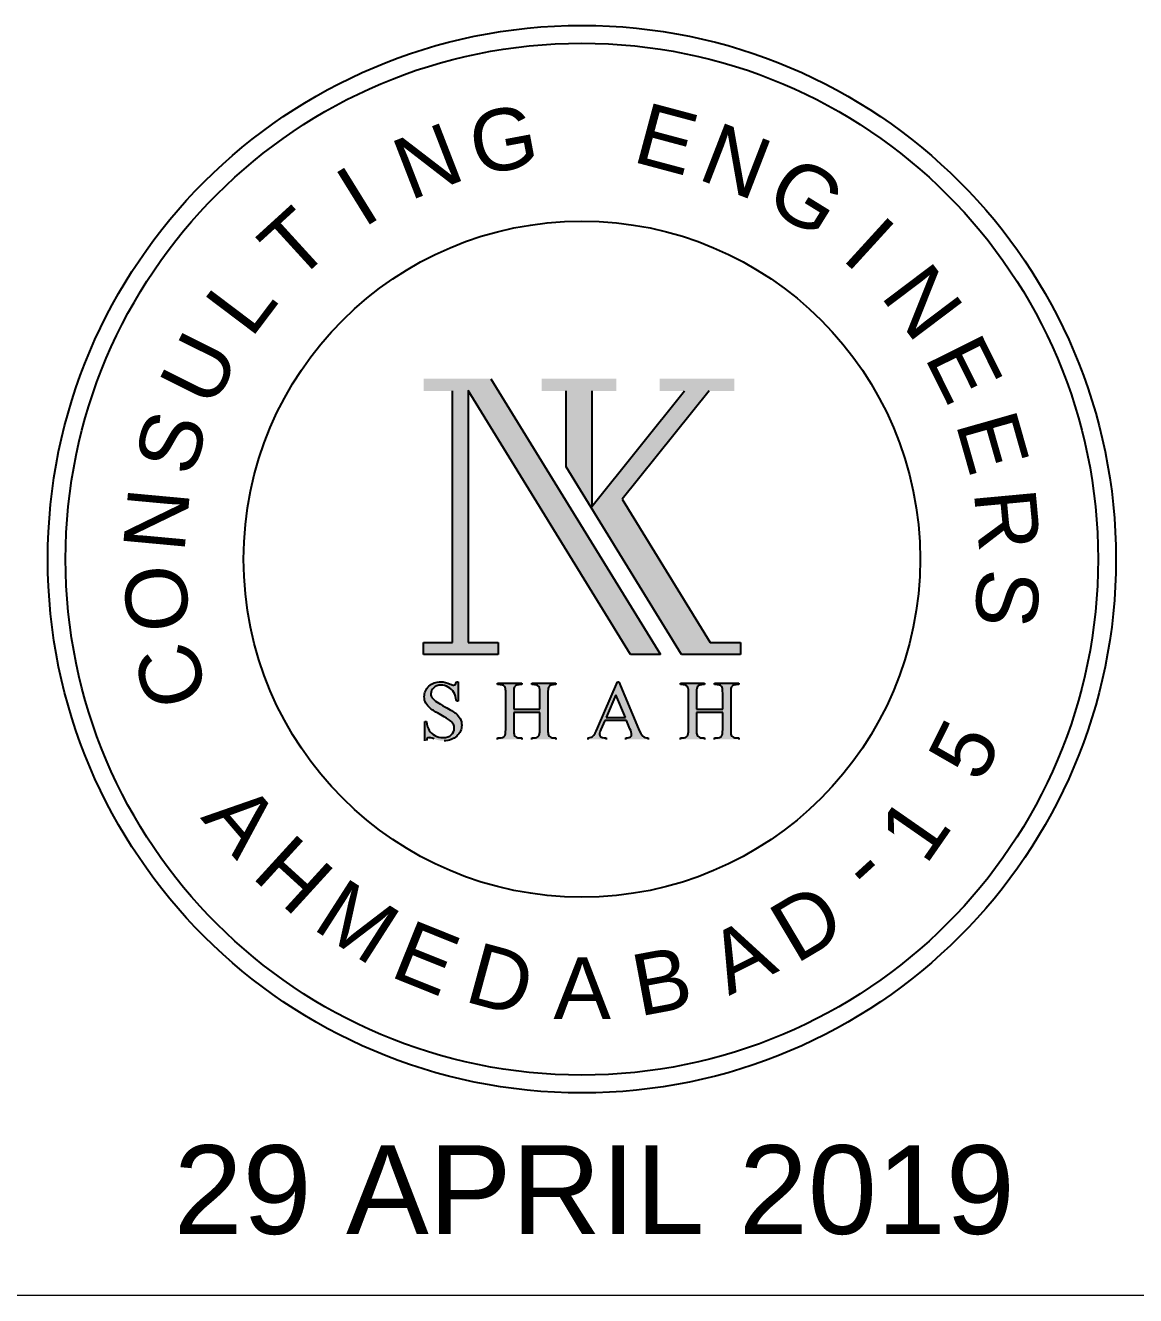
# Model space of a CAD drawing. Extents: x -200722 to 834823, y -494970 to 88783.
# Drawn here: x 310811 to 313282, y -91049 to -88219 of the extents above; entities that cross this region are included whole.
import ezdxf
from ezdxf.enums import TextEntityAlignment as Align

# ---------------------------------------------------------------- set-up
doc = ezdxf.new("R2010")
doc.units = 0
doc.header["$LTSCALE"] = 100
doc.header["$MEASUREMENT"] = 0
doc.linetypes.add('SJ', pattern=[4.25, 3, -0.25, 0.25, -0.25, 0.25, -0.25])
doc.layers.add('9_TITLE TEXT', color=7, linetype='CONTINUOUS', lineweight=20)
for name, color, linetype in [('NAME PLAT-01', 251, 'CONTINUOUS'), ('STAMP', 20, 'SJ'), ('TEXT', 2, 'CONTINUOUS')]:
    doc.layers.add(name, color=color, linetype=linetype)
doc.styles.add('AR', font='arial.ttf')

msp = doc.modelspace()

# ---------------------------------------------------------------- hatches: boundary and pattern name
at = {"layer": 'NAME PLAT-01'}
h = msp.add_hatch(color=7, dxfattribs=at)
h.dxf.hatch_style = 1
h.paths.add_polyline_path([(312158.1, -89621), (312224.6, -89621), (311846.9, -89006.7), (311697.1, -89006.7), (311697.1, -89033.8), (311761.8, -89033.8), (311761.8, -89593.9), (311697.1, -89593.9), (311697.1, -89621), (311863.6, -89621), (311863.6, -89593.9), (311796.3, -89593.9), (311796.3, -89032.7)])
h = msp.add_hatch(color=7, dxfattribs=at)
h.dxf.hatch_style = 1
h.paths.add_polyline_path([(312072, -89033.8), (312126.3, -89033.8), (312126.3, -89006.7), (311960.1, -89006.7), (311960.1, -89033.8), (312014.4, -89033.8), (312014.4, -89202.6), (312271.6, -89621), (312402.9, -89621), (312402.9, -89593.9), (312335.4, -89593.9), (312139.4, -89275.2), (312333.1, -89033.8), (312388.8, -89033.8), (312388.8, -89006.7), (312222.7, -89006.7), (312222.7, -89033.8), (312278.5, -89033.8), (312072, -89291.2)])
h = msp.add_hatch(color=7, dxfattribs=at)
h.dxf.hatch_style = 1
edge = h.paths.add_edge_path()
edge.add_spline(control_points=[(311768.8, -89751.9), (311764.5, -89748.6), (311756.5, -89743.7), (311744.8, -89737.4)], knot_values=[9, 9, 9, 9, 10, 10, 10, 10], degree=3, periodic=0)
edge.add_spline(control_points=[(311744.8, -89737.4), (311730.4, -89729.7), (311721.3, -89723.5), (311717.5, -89718.9)], knot_values=[8, 8, 8, 8, 9, 9, 9, 9], degree=3, periodic=0)
edge.add_spline(control_points=[(311717.5, -89718.9), (311714.8, -89715.8), (311713.5, -89712.3), (311713.5, -89708.4)], knot_values=[7, 7, 7, 7, 8, 8, 8, 8], degree=3, periodic=0)
edge.add_spline(control_points=[(311713.5, -89708.4), (311713.5, -89703.4), (311715.6, -89699), (311719.8, -89695.1)], knot_values=[6, 6, 6, 6, 7, 7, 7, 7], degree=3, periodic=0)
edge.add_spline(control_points=[(311719.8, -89695.1), (311724, -89691.1), (311729.3, -89689.2), (311735.7, -89689.2)], knot_values=[5, 5, 5, 5, 6, 6, 6, 6], degree=3, periodic=0)
edge.add_spline(control_points=[(311735.7, -89689.2), (311741.4, -89689.2), (311746.9, -89690.6), (311752.2, -89693.5)], knot_values=[4, 4, 4, 4, 5, 5, 5, 5], degree=3, periodic=0)
edge.add_spline(control_points=[(311752.2, -89693.5), (311757.5, -89696.4), (311761.6, -89700.4), (311764.5, -89705.3)], knot_values=[3, 3, 3, 3, 4, 4, 4, 4], degree=3, periodic=0)
edge.add_spline(control_points=[(311764.5, -89705.3), (311767.3, -89710.2), (311769.3, -89716.9), (311770.4, -89725.2)], knot_values=[2, 2, 2, 2, 3, 3, 3, 3], degree=3, periodic=0)
edge.add_spline(control_points=[(311770.4, -89725.2), (311770.4, -89725.2), (311773.9, -89725.2), (311773.9, -89725.2)], knot_values=[1, 1, 1, 1, 2, 2, 2, 2], degree=3, periodic=0)
edge.add_spline(control_points=[(311773.9, -89725.2), (311773.9, -89725.2), (311773.9, -89681.8), (311773.9, -89681.8)], knot_values=[0, 0, 0, 0, 1, 1, 1, 1], degree=3, periodic=0)
edge.add_spline(control_points=[(311773.9, -89681.8), (311773.9, -89681.8), (311770.4, -89681.8), (311770.4, -89681.8)], knot_values=[39, 39, 39, 39, 40, 40, 40, 40], degree=3, periodic=0)
edge.add_spline(control_points=[(311770.4, -89681.8), (311769.8, -89684.7), (311769, -89686.6), (311768, -89687.6), (311767, -89688.5), (311765.7, -89689), (311764.1, -89689)], knot_values=[37, 37, 37, 37, 38, 38, 38, 39, 39, 39, 39], degree=3, periodic=0)
edge.add_spline(control_points=[(311764.1, -89689), (311762.6, -89689), (311760.2, -89688.2), (311756.7, -89686.7)], knot_values=[36, 36, 36, 36, 37, 37, 37, 37], degree=3, periodic=0)
edge.add_spline(control_points=[(311756.7, -89686.7), (311749.3, -89683.4), (311742.2, -89681.8), (311735.5, -89681.8)], knot_values=[35, 35, 35, 35, 36, 36, 36, 36], degree=3, periodic=0)
edge.add_spline(control_points=[(311735.5, -89681.8), (311724.8, -89681.8), (311716, -89685), (311709.1, -89691.5)], knot_values=[34, 34, 34, 34, 35, 35, 35, 35], degree=3, periodic=0)
edge.add_spline(control_points=[(311709.1, -89691.5), (311702.2, -89698.1), (311698.8, -89705.8), (311698.8, -89714.8)], knot_values=[33, 33, 33, 33, 34, 34, 34, 34], degree=3, periodic=0)
edge.add_spline(control_points=[(311698.8, -89714.8), (311698.8, -89720), (311699.9, -89724.8), (311702.3, -89729.1)], knot_values=[32, 32, 32, 32, 33, 33, 33, 33], degree=3, periodic=0)
edge.add_spline(control_points=[(311702.3, -89729.1), (311704.6, -89733.4), (311708.1, -89737.4), (311712.6, -89741)], knot_values=[31, 31, 31, 31, 32, 32, 32, 32], degree=3, periodic=0)
edge.add_spline(control_points=[(311712.6, -89741), (311717.1, -89744.5), (311724.8, -89749.3), (311735.5, -89755.4)], knot_values=[30, 30, 30, 30, 31, 31, 31, 31], degree=3, periodic=0)
edge.add_spline(control_points=[(311735.5, -89755.4), (311746.3, -89761.4), (311752.8, -89765.3), (311755.3, -89767.2)], knot_values=[29, 29, 29, 29, 30, 30, 30, 30], degree=3, periodic=0)
edge.add_spline(control_points=[(311755.3, -89767.2), (311758.8, -89769.9), (311761.5, -89772.8), (311763.2, -89776)], knot_values=[28, 28, 28, 28, 29, 29, 29, 29], degree=3, periodic=0)
edge.add_spline(control_points=[(311763.2, -89776), (311764.9, -89779.1), (311765.7, -89782.2), (311765.7, -89785.3)], knot_values=[27, 27, 27, 27, 28, 28, 28, 28], degree=3, periodic=0)
edge.add_spline(control_points=[(311765.7, -89785.3), (311765.7, -89790.9), (311763.5, -89795.7), (311759, -89799.8)], knot_values=[26, 26, 26, 26, 27, 27, 27, 27], degree=3, periodic=0)
edge.add_spline(control_points=[(311759, -89799.8), (311754.5, -89803.9), (311748.4, -89805.9), (311740.7, -89805.9)], knot_values=[25, 25, 25, 25, 26, 26, 26, 26], degree=3, periodic=0)
edge.add_spline(control_points=[(311740.7, -89805.9), (311734, -89805.9), (311727.9, -89804.4), (311722.3, -89801.4)], knot_values=[24, 24, 24, 24, 25, 25, 25, 25], degree=3, periodic=0)
edge.add_spline(control_points=[(311722.3, -89801.4), (311716.7, -89798.5), (311712.6, -89794.8), (311709.9, -89790.3)], knot_values=[23, 23, 23, 23, 24, 24, 24, 24], degree=3, periodic=0)
edge.add_spline(control_points=[(311709.9, -89790.3), (311707.1, -89785.8), (311705, -89779.1), (311703.4, -89770)], knot_values=[22, 22, 22, 22, 23, 23, 23, 23], degree=3, periodic=0)
edge.add_spline(control_points=[(311703.4, -89770), (311703.4, -89770), (311700, -89770), (311700, -89770)], knot_values=[21, 21, 21, 21, 22, 22, 22, 22], degree=3, periodic=0)
edge.add_spline(control_points=[(311700, -89770), (311700, -89770), (311700, -89813.1), (311700, -89813.1)], knot_values=[20, 20, 20, 20, 21, 21, 21, 21], degree=3, periodic=0)
edge.add_spline(control_points=[(311700, -89813.1), (311700, -89813.1), (311703.4, -89813.1), (311703.4, -89813.1)], knot_values=[19, 19, 19, 19, 20, 20, 20, 20], degree=3, periodic=0)
edge.add_spline(control_points=[(311703.4, -89813.1), (311703.8, -89810.2), (311704.5, -89808.3), (311705.4, -89807.4), (311706.3, -89806.4), (311707.5, -89806), (311709, -89806)], knot_values=[17, 17, 17, 17, 18, 18, 18, 19, 19, 19, 19], degree=3, periodic=0)
edge.add_spline(control_points=[(311709, -89806), (311710.6, -89806), (311714.5, -89807), (311720.5, -89808.9)], knot_values=[16, 16, 16, 16, 17, 17, 17, 17], degree=3, periodic=0)
edge.add_spline(control_points=[(311720.5, -89808.9), (311726.5, -89810.8), (311730.5, -89812), (311732.4, -89812.3)], knot_values=[15, 15, 15, 15, 16, 16, 16, 16], degree=3, periodic=0)
edge.add_spline(control_points=[(311732.4, -89812.3), (311735.6, -89812.8), (311739, -89813.1), (311742.7, -89813.1)], knot_values=[14, 14, 14, 14, 15, 15, 15, 15], degree=3, periodic=0)
edge.add_spline(control_points=[(311742.7, -89813.1), (311754.3, -89813.1), (311763.8, -89809.7), (311771.1, -89802.8)], knot_values=[13, 13, 13, 13, 14, 14, 14, 14], degree=3, periodic=0)
edge.add_spline(control_points=[(311771.1, -89802.8), (311778.5, -89795.9), (311782.2, -89787.7), (311782.2, -89778.2)], knot_values=[12, 12, 12, 12, 13, 13, 13, 13], degree=3, periodic=0)
edge.add_spline(control_points=[(311782.2, -89778.2), (311782.2, -89773.2), (311781.1, -89768.4), (311778.7, -89763.8)], knot_values=[11, 11, 11, 11, 12, 12, 12, 12], degree=3, periodic=0)
edge.add_spline(control_points=[(311778.7, -89763.8), (311776.4, -89759.3), (311773.1, -89755.3), (311768.8, -89751.9)], knot_values=[10, 10, 10, 10, 11, 11, 11, 11], degree=3, periodic=0)
edge = h.paths.add_edge_path()
edge.add_spline(control_points=[(311897.9, -89788), (311897.9, -89788), (311897.9, -89749.8), (311897.9, -89749.8)], knot_values=[26, 26, 26, 26, 27, 27, 27, 27], degree=3, periodic=0)
edge.add_spline(control_points=[(311897.9, -89749.8), (311897.9, -89749.8), (311956.2, -89749.8), (311956.2, -89749.8)], knot_values=[25, 25, 25, 25, 26, 26, 26, 26], degree=3, periodic=0)
edge.add_spline(control_points=[(311956.2, -89749.8), (311956.2, -89749.8), (311956.2, -89788), (311956.2, -89788)], knot_values=[24, 24, 24, 24, 25, 25, 25, 25], degree=3, periodic=0)
edge.add_spline(control_points=[(311956.2, -89788), (311956.2, -89795.6), (311955.5, -89800.3), (311953.9, -89802.3)], knot_values=[23, 23, 23, 23, 24, 24, 24, 24], degree=3, periodic=0)
edge.add_spline(control_points=[(311953.9, -89802.3), (311951.6, -89805.3), (311947.9, -89806.8), (311942.7, -89806.8)], knot_values=[22, 22, 22, 22, 23, 23, 23, 23], degree=3, periodic=0)
edge.add_spline(control_points=[(311938.3, -89806.8), (311938.3, -89806.8), (311938.3, -89810.2), (311938.3, -89810.2)], knot_values=[20, 20, 20, 20, 21, 21, 21, 21], degree=3, periodic=0)
edge.add_spline(control_points=[(311938.3, -89810.2), (311938.3, -89810.2), (311992, -89810.2), (311992, -89810.2)], knot_values=[19, 19, 19, 19, 20, 20, 20, 20], degree=3, periodic=0)
edge.add_spline(control_points=[(311992, -89810.2), (311992, -89810.2), (311992, -89806.8), (311992, -89806.8)], knot_values=[18, 18, 18, 18, 19, 19, 19, 19], degree=3, periodic=0)
edge.add_spline(control_points=[(311992, -89806.8), (311992, -89806.8), (311987.6, -89806.8), (311987.6, -89806.8)], knot_values=[17, 17, 17, 17, 18, 18, 18, 18], degree=3, periodic=0)
edge.add_spline(control_points=[(311987.6, -89806.8), (311984.6, -89806.8), (311981.8, -89806.1), (311979, -89804.6)], knot_values=[16, 16, 16, 16, 17, 17, 17, 17], degree=3, periodic=0)
edge.add_spline(control_points=[(311975.2, -89800.6), (311974.4, -89798.6), (311974, -89794.4), (311974, -89788)], knot_values=[14, 14, 14, 14, 15, 15, 15, 15], degree=3, periodic=0)
edge.add_spline(control_points=[(311974, -89788), (311974, -89788), (311974, -89707), (311974, -89707)], knot_values=[13, 13, 13, 13, 14, 14, 14, 14], degree=3, periodic=0)
edge.add_spline(control_points=[(311974, -89707), (311974, -89700.8), (311974.4, -89696.7), (311975.1, -89694.7)], knot_values=[12, 12, 12, 12, 13, 13, 13, 13], degree=3, periodic=0)
edge.add_spline(control_points=[(311975.1, -89694.7), (311975.8, -89692.7), (311977.2, -89691.2), (311979.1, -89690.2)], knot_values=[11, 11, 11, 11, 12, 12, 12, 12], degree=3, periodic=0)
edge.add_spline(control_points=[(311979.1, -89690.2), (311981.8, -89688.8), (311984.6, -89688.1), (311987.6, -89688.1)], knot_values=[10, 10, 10, 10, 11, 11, 11, 11], degree=3, periodic=0)
edge.add_spline(control_points=[(311992, -89688.1), (311992, -89688.1), (311992, -89684.6), (311992, -89684.6)], knot_values=[8, 8, 8, 8, 9, 9, 9, 9], degree=3, periodic=0)
edge.add_spline(control_points=[(311992, -89684.6), (311992, -89684.6), (311938.3, -89684.6), (311938.3, -89684.6)], knot_values=[7, 7, 7, 7, 8, 8, 8, 8], degree=3, periodic=0)
edge.add_spline(control_points=[(311938.3, -89684.6), (311938.3, -89684.6), (311938.3, -89688.1), (311938.3, -89688.1)], knot_values=[6, 6, 6, 6, 7, 7, 7, 7], degree=3, periodic=0)
edge.add_spline(control_points=[(311938.3, -89688.1), (311938.3, -89688.1), (311942.7, -89688.1), (311942.7, -89688.1)], knot_values=[5, 5, 5, 5, 6, 6, 6, 6], degree=3, periodic=0)
edge.add_spline(control_points=[(311942.7, -89688.1), (311945.7, -89688.1), (311948.5, -89688.8), (311951.2, -89690.3)], knot_values=[4, 4, 4, 4, 5, 5, 5, 5], degree=3, periodic=0)
edge.add_spline(control_points=[(311955, -89694.3), (311955.8, -89696.3), (311956.2, -89700.5), (311956.2, -89707)], knot_values=[2, 2, 2, 2, 3, 3, 3, 3], degree=3, periodic=0)
edge.add_spline(control_points=[(311956.2, -89707), (311956.2, -89707), (311956.2, -89742.9), (311956.2, -89742.9)], knot_values=[1, 1, 1, 1, 2, 2, 2, 2], degree=3, periodic=0)
edge.add_spline(control_points=[(311956.2, -89742.9), (311956.2, -89742.9), (311897.9, -89742.9), (311897.9, -89742.9)], knot_values=[0, 0, 0, 0, 1, 1, 1, 1], degree=3, periodic=0)
edge.add_spline(control_points=[(311897.9, -89742.9), (311897.9, -89742.9), (311897.9, -89707), (311897.9, -89707)], knot_values=[49, 49, 49, 49, 50, 50, 50, 50], degree=3, periodic=0)
edge.add_spline(control_points=[(311897.9, -89707), (311897.9, -89700.8), (311898.3, -89696.7), (311899, -89694.7)], knot_values=[48, 48, 48, 48, 49, 49, 49, 49], degree=3, periodic=0)
edge.add_spline(control_points=[(311899, -89694.7), (311899.7, -89692.7), (311901.1, -89691.2), (311903, -89690.2)], knot_values=[47, 47, 47, 47, 48, 48, 48, 48], degree=3, periodic=0)
edge.add_spline(control_points=[(311903, -89690.2), (311905.6, -89688.8), (311908.5, -89688.1), (311911.4, -89688.1)], knot_values=[46, 46, 46, 46, 47, 47, 47, 47], degree=3, periodic=0)
edge.add_spline(control_points=[(311916, -89688.1), (311916, -89688.1), (311916, -89684.6), (311916, -89684.6)], knot_values=[44, 44, 44, 44, 45, 45, 45, 45], degree=3, periodic=0)
edge.add_spline(control_points=[(311916, -89684.6), (311916, -89684.6), (311862.1, -89684.6), (311862.1, -89684.6)], knot_values=[43, 43, 43, 43, 44, 44, 44, 44], degree=3, periodic=0)
edge.add_spline(control_points=[(311862.1, -89684.6), (311862.1, -89684.6), (311862.1, -89688.1), (311862.1, -89688.1)], knot_values=[42, 42, 42, 42, 43, 43, 43, 43], degree=3, periodic=0)
edge.add_spline(control_points=[(311862.1, -89688.1), (311862.1, -89688.1), (311866.6, -89688.1), (311866.6, -89688.1)], knot_values=[41, 41, 41, 41, 42, 42, 42, 42], degree=3, periodic=0)
edge.add_spline(control_points=[(311866.6, -89688.1), (311869.5, -89688.1), (311872.4, -89688.8), (311875.1, -89690.3)], knot_values=[40, 40, 40, 40, 41, 41, 41, 41], degree=3, periodic=0)
edge.add_spline(control_points=[(311878.9, -89694.3), (311879.7, -89696.3), (311880.1, -89700.5), (311880.1, -89707)], knot_values=[38, 38, 38, 38, 39, 39, 39, 39], degree=3, periodic=0)
edge.add_spline(control_points=[(311880.1, -89707), (311880.1, -89707), (311880.1, -89788), (311880.1, -89788)], knot_values=[37, 37, 37, 37, 38, 38, 38, 38], degree=3, periodic=0)
edge.add_spline(control_points=[(311880.1, -89788), (311880.1, -89795.6), (311879.4, -89800.3), (311877.9, -89802.3)], knot_values=[36, 36, 36, 36, 37, 37, 37, 37], degree=3, periodic=0)
edge.add_spline(control_points=[(311877.9, -89802.3), (311875.5, -89805.3), (311871.8, -89806.8), (311866.6, -89806.8)], knot_values=[35, 35, 35, 35, 36, 36, 36, 36], degree=3, periodic=0)
edge.add_spline(control_points=[(311862.1, -89806.8), (311862.1, -89806.8), (311862.1, -89810.2), (311862.1, -89810.2)], knot_values=[33, 33, 33, 33, 34, 34, 34, 34], degree=3, periodic=0)
edge.add_spline(control_points=[(311862.1, -89810.2), (311862.1, -89810.2), (311916, -89810.2), (311916, -89810.2)], knot_values=[32, 32, 32, 32, 33, 33, 33, 33], degree=3, periodic=0)
edge.add_spline(control_points=[(311916, -89810.2), (311916, -89810.2), (311916, -89806.8), (311916, -89806.8)], knot_values=[31, 31, 31, 31, 32, 32, 32, 32], degree=3, periodic=0)
edge.add_spline(control_points=[(311916, -89806.8), (311916, -89806.8), (311911.4, -89806.8), (311911.4, -89806.8)], knot_values=[30, 30, 30, 30, 31, 31, 31, 31], degree=3, periodic=0)
edge.add_spline(control_points=[(311911.4, -89806.8), (311908.5, -89806.8), (311905.6, -89806.1), (311903, -89804.6)], knot_values=[29, 29, 29, 29, 30, 30, 30, 30], degree=3, periodic=0)
edge.add_spline(control_points=[(311899.1, -89800.6), (311898.3, -89798.6), (311897.9, -89794.4), (311897.9, -89788)], knot_values=[27, 27, 27, 27, 28, 28, 28, 28], degree=3, periodic=0)
edge = h.paths.add_edge_path()
edge.add_spline(control_points=[(312128.7, -89681.8), (312128.7, -89681.8), (312084.5, -89785.1), (312084.5, -89785.1)], knot_values=[10, 10, 10, 10, 11, 11, 11, 11], degree=3, periodic=0)
edge.add_spline(control_points=[(312084.5, -89785.1), (312080.7, -89794.2), (312077.2, -89800.2), (312074.1, -89803.2)], knot_values=[9, 9, 9, 9, 10, 10, 10, 10], degree=3, periodic=0)
edge.add_spline(control_points=[(312074.1, -89803.2), (312072.5, -89804.7), (312069.1, -89805.9), (312063.9, -89806.8)], knot_values=[8, 8, 8, 8, 9, 9, 9, 9], degree=3, periodic=0)
edge.add_spline(control_points=[(312063.9, -89806.8), (312063.9, -89806.8), (312063.9, -89810.2), (312063.9, -89810.2)], knot_values=[7, 7, 7, 7, 8, 8, 8, 8], degree=3, periodic=0)
edge.add_spline(control_points=[(312063.9, -89810.2), (312063.9, -89810.2), (312103.4, -89810.2), (312103.4, -89810.2)], knot_values=[6, 6, 6, 6, 7, 7, 7, 7], degree=3, periodic=0)
edge.add_spline(control_points=[(312103.4, -89810.2), (312103.4, -89810.2), (312103.4, -89806.8), (312103.4, -89806.8)], knot_values=[5, 5, 5, 5, 6, 6, 6, 6], degree=3, periodic=0)
edge.add_spline(control_points=[(312103.4, -89806.8), (312097.4, -89806.4), (312093.4, -89805.4), (312091.6, -89804)], knot_values=[4, 4, 4, 4, 5, 5, 5, 5], degree=3, periodic=0)
edge.add_spline(control_points=[(312091.6, -89804), (312089.8, -89802.5), (312088.9, -89800.9), (312088.9, -89798.9)], knot_values=[3, 3, 3, 3, 4, 4, 4, 4], degree=3, periodic=0)
edge.add_spline(control_points=[(312088.9, -89798.9), (312088.9, -89796.5), (312089.9, -89792.9), (312092, -89788)], knot_values=[2, 2, 2, 2, 3, 3, 3, 3], degree=3, periodic=0)
edge.add_spline(control_points=[(312092, -89788), (312092, -89788), (312100.6, -89768.2), (312100.6, -89768.2)], knot_values=[1, 1, 1, 1, 2, 2, 2, 2], degree=3, periodic=0)
edge.add_spline(control_points=[(312100.6, -89768.2), (312100.6, -89768.2), (312149.2, -89768.2), (312149.2, -89768.2)], knot_values=[0, 0, 0, 0, 1, 1, 1, 1], degree=3, periodic=0)
edge.add_spline(control_points=[(312149.2, -89768.2), (312149.2, -89768.2), (312156.8, -89786.3), (312156.8, -89786.3)], knot_values=[21, 21, 21, 21, 22, 22, 22, 22], degree=3, periodic=0)
edge.add_spline(control_points=[(312156.8, -89786.3), (312159.2, -89792.1), (312160.5, -89796.4), (312160.5, -89799.1)], knot_values=[20, 20, 20, 20, 21, 21, 21, 21], degree=3, periodic=0)
edge.add_spline(control_points=[(312160.5, -89799.1), (312160.5, -89801.2), (312159.6, -89802.9), (312157.8, -89804.3)], knot_values=[19, 19, 19, 19, 20, 20, 20, 20], degree=3, periodic=0)
edge.add_spline(control_points=[(312157.8, -89804.3), (312156.1, -89805.7), (312152.7, -89806.6), (312147.7, -89806.8)], knot_values=[18, 18, 18, 18, 19, 19, 19, 19], degree=3, periodic=0)
edge.add_spline(control_points=[(312147.7, -89806.8), (312147.7, -89806.8), (312147.7, -89810.2), (312147.7, -89810.2)], knot_values=[17, 17, 17, 17, 18, 18, 18, 18], degree=3, periodic=0)
edge.add_spline(control_points=[(312147.7, -89810.2), (312147.7, -89810.2), (312197.3, -89810.2), (312197.3, -89810.2)], knot_values=[16, 16, 16, 16, 17, 17, 17, 17], degree=3, periodic=0)
edge.add_spline(control_points=[(312197.3, -89810.2), (312197.3, -89810.2), (312197.3, -89806.8), (312197.3, -89806.8)], knot_values=[15, 15, 15, 15, 16, 16, 16, 16], degree=3, periodic=0)
edge.add_spline(control_points=[(312197.3, -89806.8), (312192.1, -89806.5), (312188.1, -89805.1), (312185.3, -89802.6)], knot_values=[14, 14, 14, 14, 15, 15, 15, 15], degree=3, periodic=0)
edge.add_spline(control_points=[(312185.3, -89802.6), (312182.4, -89800.1), (312179.2, -89794.7), (312175.7, -89786.3)], knot_values=[13, 13, 13, 13, 14, 14, 14, 14], degree=3, periodic=0)
edge.add_spline(control_points=[(312175.7, -89786.3), (312175.7, -89786.3), (312132, -89681.8), (312132, -89681.8)], knot_values=[12, 12, 12, 12, 13, 13, 13, 13], degree=3, periodic=0)
edge.add_spline(control_points=[(312132, -89681.8), (312132, -89681.8), (312128.7, -89681.8), (312128.7, -89681.8)], knot_values=[11, 11, 11, 11, 12, 12, 12, 12], degree=3, periodic=0)
h.paths.add_polyline_path([(312103.4, -89761.3), (312125.3, -89710.6), (312146.6, -89761.3)], flags=16)
edge = h.paths.add_edge_path()
edge.add_spline(control_points=[(312287.1, -89707), (312287.1, -89707), (312287.1, -89788), (312287.1, -89788)], knot_values=[37, 37, 37, 37, 38, 38, 38, 38], degree=3, periodic=0)
edge.add_spline(control_points=[(312287.1, -89788), (312287.1, -89795.6), (312286.4, -89800.3), (312284.9, -89802.3)], knot_values=[36, 36, 36, 36, 37, 37, 37, 37], degree=3, periodic=0)
edge.add_spline(control_points=[(312284.9, -89802.3), (312282.5, -89805.3), (312278.8, -89806.8), (312273.6, -89806.8)], knot_values=[35, 35, 35, 35, 36, 36, 36, 36], degree=3, periodic=0)
edge.add_spline(control_points=[(312273.6, -89806.8), (312273.6, -89806.8), (312269.1, -89806.8), (312269.1, -89806.8)], knot_values=[34, 34, 34, 34, 35, 35, 35, 35], degree=3, periodic=0)
edge.add_spline(control_points=[(312269.1, -89806.8), (312269.1, -89806.8), (312269.1, -89810.2), (312269.1, -89810.2)], knot_values=[33, 33, 33, 33, 34, 34, 34, 34], degree=3, periodic=0)
edge.add_spline(control_points=[(312269.1, -89810.2), (312269.1, -89810.2), (312322.9, -89810.2), (312322.9, -89810.2)], knot_values=[32, 32, 32, 32, 33, 33, 33, 33], degree=3, periodic=0)
edge.add_spline(control_points=[(312322.9, -89810.2), (312322.9, -89810.2), (312322.9, -89806.8), (312322.9, -89806.8)], knot_values=[31, 31, 31, 31, 32, 32, 32, 32], degree=3, periodic=0)
edge.add_spline(control_points=[(312322.9, -89806.8), (312322.9, -89806.8), (312318.4, -89806.8), (312318.4, -89806.8)], knot_values=[30, 30, 30, 30, 31, 31, 31, 31], degree=3, periodic=0)
edge.add_spline(control_points=[(312318.4, -89806.8), (312315.4, -89806.8), (312312.6, -89806.1), (312310, -89804.6)], knot_values=[29, 29, 29, 29, 30, 30, 30, 30], degree=3, periodic=0)
edge.add_spline(control_points=[(312310, -89804.6), (312308, -89803.5), (312306.7, -89802.2), (312306.1, -89800.6)], knot_values=[28, 28, 28, 28, 29, 29, 29, 29], degree=3, periodic=0)
edge.add_spline(control_points=[(312306.1, -89800.6), (312305.3, -89798.6), (312304.9, -89794.4), (312304.9, -89788)], knot_values=[27, 27, 27, 27, 28, 28, 28, 28], degree=3, periodic=0)
edge.add_spline(control_points=[(312304.9, -89788), (312304.9, -89788), (312304.9, -89749.8), (312304.9, -89749.8)], knot_values=[26, 26, 26, 26, 27, 27, 27, 27], degree=3, periodic=0)
edge.add_spline(control_points=[(312304.9, -89749.8), (312304.9, -89749.8), (312363.2, -89749.8), (312363.2, -89749.8)], knot_values=[25, 25, 25, 25, 26, 26, 26, 26], degree=3, periodic=0)
edge.add_spline(control_points=[(312363.2, -89749.8), (312363.2, -89749.8), (312363.2, -89788), (312363.2, -89788)], knot_values=[24, 24, 24, 24, 25, 25, 25, 25], degree=3, periodic=0)
edge.add_spline(control_points=[(312363.2, -89788), (312363.2, -89795.6), (312362.5, -89800.3), (312360.9, -89802.3)], knot_values=[23, 23, 23, 23, 24, 24, 24, 24], degree=3, periodic=0)
edge.add_spline(control_points=[(312360.9, -89802.3), (312358.6, -89805.3), (312354.8, -89806.8), (312349.7, -89806.8)], knot_values=[22, 22, 22, 22, 23, 23, 23, 23], degree=3, periodic=0)
edge.add_spline(control_points=[(312349.7, -89806.8), (312349.7, -89806.8), (312345.3, -89806.8), (312345.3, -89806.8)], knot_values=[21, 21, 21, 21, 22, 22, 22, 22], degree=3, periodic=0)
edge.add_spline(control_points=[(312345.3, -89806.8), (312345.3, -89806.8), (312345.3, -89810.2), (312345.3, -89810.2)], knot_values=[20, 20, 20, 20, 21, 21, 21, 21], degree=3, periodic=0)
edge.add_spline(control_points=[(312345.3, -89810.2), (312345.3, -89810.2), (312399, -89810.2), (312399, -89810.2)], knot_values=[19, 19, 19, 19, 20, 20, 20, 20], degree=3, periodic=0)
edge.add_spline(control_points=[(312399, -89810.2), (312399, -89810.2), (312399, -89806.8), (312399, -89806.8)], knot_values=[18, 18, 18, 18, 19, 19, 19, 19], degree=3, periodic=0)
edge.add_spline(control_points=[(312399, -89806.8), (312399, -89806.8), (312394.6, -89806.8), (312394.6, -89806.8)], knot_values=[17, 17, 17, 17, 18, 18, 18, 18], degree=3, periodic=0)
edge.add_spline(control_points=[(312394.6, -89806.8), (312391.6, -89806.8), (312388.7, -89806.1), (312386, -89804.6)], knot_values=[16, 16, 16, 16, 17, 17, 17, 17], degree=3, periodic=0)
edge.add_spline(control_points=[(312386, -89804.6), (312384.1, -89803.5), (312382.8, -89802.2), (312382.2, -89800.6)], knot_values=[15, 15, 15, 15, 16, 16, 16, 16], degree=3, periodic=0)
edge.add_spline(control_points=[(312382.2, -89800.6), (312381.4, -89798.6), (312381, -89794.4), (312381, -89788)], knot_values=[14, 14, 14, 14, 15, 15, 15, 15], degree=3, periodic=0)
edge.add_spline(control_points=[(312381, -89788), (312381, -89788), (312381, -89707), (312381, -89707)], knot_values=[13, 13, 13, 13, 14, 14, 14, 14], degree=3, periodic=0)
edge.add_spline(control_points=[(312381, -89707), (312381, -89700.8), (312381.4, -89696.7), (312382.1, -89694.7)], knot_values=[12, 12, 12, 12, 13, 13, 13, 13], degree=3, periodic=0)
edge.add_spline(control_points=[(312382.1, -89694.7), (312382.8, -89692.7), (312384.1, -89691.2), (312386.1, -89690.2)], knot_values=[11, 11, 11, 11, 12, 12, 12, 12], degree=3, periodic=0)
edge.add_spline(control_points=[(312386.1, -89690.2), (312388.8, -89688.8), (312391.6, -89688.1), (312394.6, -89688.1)], knot_values=[10, 10, 10, 10, 11, 11, 11, 11], degree=3, periodic=0)
edge.add_spline(control_points=[(312394.6, -89688.1), (312394.6, -89688.1), (312399, -89688.1), (312399, -89688.1)], knot_values=[9, 9, 9, 9, 10, 10, 10, 10], degree=3, periodic=0)
edge.add_spline(control_points=[(312399, -89688.1), (312399, -89688.1), (312399, -89684.6), (312399, -89684.6)], knot_values=[8, 8, 8, 8, 9, 9, 9, 9], degree=3, periodic=0)
edge.add_spline(control_points=[(312399, -89684.6), (312399, -89684.6), (312345.3, -89684.6), (312345.3, -89684.6)], knot_values=[7, 7, 7, 7, 8, 8, 8, 8], degree=3, periodic=0)
edge.add_spline(control_points=[(312345.3, -89684.6), (312345.3, -89684.6), (312345.3, -89688.1), (312345.3, -89688.1)], knot_values=[6, 6, 6, 6, 7, 7, 7, 7], degree=3, periodic=0)
edge.add_spline(control_points=[(312345.3, -89688.1), (312345.3, -89688.1), (312349.7, -89688.1), (312349.7, -89688.1)], knot_values=[5, 5, 5, 5, 6, 6, 6, 6], degree=3, periodic=0)
edge.add_spline(control_points=[(312349.7, -89688.1), (312352.7, -89688.1), (312355.5, -89688.8), (312358.1, -89690.3)], knot_values=[4, 4, 4, 4, 5, 5, 5, 5], degree=3, periodic=0)
edge.add_spline(control_points=[(312358.1, -89690.3), (312360.1, -89691.4), (312361.4, -89692.7), (312362, -89694.3)], knot_values=[3, 3, 3, 3, 4, 4, 4, 4], degree=3, periodic=0)
edge.add_spline(control_points=[(312362, -89694.3), (312362.8, -89696.3), (312363.2, -89700.5), (312363.2, -89707)], knot_values=[2, 2, 2, 2, 3, 3, 3, 3], degree=3, periodic=0)
edge.add_spline(control_points=[(312363.2, -89707), (312363.2, -89707), (312363.2, -89742.9), (312363.2, -89742.9)], knot_values=[1, 1, 1, 1, 2, 2, 2, 2], degree=3, periodic=0)
edge.add_spline(control_points=[(312363.2, -89742.9), (312363.2, -89742.9), (312304.9, -89742.9), (312304.9, -89742.9)], knot_values=[0, 0, 0, 0, 1, 1, 1, 1], degree=3, periodic=0)
edge.add_spline(control_points=[(312304.9, -89742.9), (312304.9, -89742.9), (312304.9, -89707), (312304.9, -89707)], knot_values=[49, 49, 49, 49, 50, 50, 50, 50], degree=3, periodic=0)
edge.add_spline(control_points=[(312304.9, -89707), (312304.9, -89700.8), (312305.3, -89696.7), (312306, -89694.7)], knot_values=[48, 48, 48, 48, 49, 49, 49, 49], degree=3, periodic=0)
edge.add_spline(control_points=[(312306, -89694.7), (312306.7, -89692.7), (312308.1, -89691.2), (312310, -89690.2)], knot_values=[47, 47, 47, 47, 48, 48, 48, 48], degree=3, periodic=0)
edge.add_spline(control_points=[(312310, -89690.2), (312312.6, -89688.8), (312315.4, -89688.1), (312318.4, -89688.1)], knot_values=[46, 46, 46, 46, 47, 47, 47, 47], degree=3, periodic=0)
edge.add_spline(control_points=[(312318.4, -89688.1), (312318.4, -89688.1), (312322.9, -89688.1), (312322.9, -89688.1)], knot_values=[45, 45, 45, 45, 46, 46, 46, 46], degree=3, periodic=0)
edge.add_spline(control_points=[(312322.9, -89688.1), (312322.9, -89688.1), (312322.9, -89684.6), (312322.9, -89684.6)], knot_values=[44, 44, 44, 44, 45, 45, 45, 45], degree=3, periodic=0)
edge.add_spline(control_points=[(312322.9, -89684.6), (312322.9, -89684.6), (312269.1, -89684.6), (312269.1, -89684.6)], knot_values=[43, 43, 43, 43, 44, 44, 44, 44], degree=3, periodic=0)
edge.add_spline(control_points=[(312269.1, -89684.6), (312269.1, -89684.6), (312269.1, -89688.1), (312269.1, -89688.1)], knot_values=[42, 42, 42, 42, 43, 43, 43, 43], degree=3, periodic=0)
edge.add_spline(control_points=[(312269.1, -89688.1), (312269.1, -89688.1), (312273.6, -89688.1), (312273.6, -89688.1)], knot_values=[41, 41, 41, 41, 42, 42, 42, 42], degree=3, periodic=0)
edge.add_spline(control_points=[(312273.6, -89688.1), (312276.5, -89688.1), (312279.4, -89688.8), (312282.1, -89690.3)], knot_values=[40, 40, 40, 40, 41, 41, 41, 41], degree=3, periodic=0)
edge.add_spline(control_points=[(312282.1, -89690.3), (312284, -89691.4), (312285.3, -89692.7), (312285.9, -89694.3)], knot_values=[39, 39, 39, 39, 40, 40, 40, 40], degree=3, periodic=0)
edge.add_spline(control_points=[(312285.9, -89694.3), (312286.7, -89696.3), (312287.1, -89700.5), (312287.1, -89707)], knot_values=[38, 38, 38, 38, 39, 39, 39, 39], degree=3, periodic=0)

# ---------------------------------------------------------------- linework, layer by layer
at = {"layer": '9_TITLE TEXT', "color": 18, "true_color": 0x000000}
msp.add_line((314632.7, -91049.1), (305392.7, -91049.1), dxfattribs=at)
at = {"layer": 'NAME PLAT-01', "color": 7}
for p, q in [((311846.9, -89006.7), (312224.6, -89621)), ((311761.8, -89593.9), (311761.8, -89033.8)), ((312158.1, -89621), (311796.3, -89032.7)), ((311796.3, -89032.7), (311796.3, -89593.9)), ((312014.4, -89202.6), (312014.4, -89033.8)), ((312072, -89291.2), (312278.5, -89033.8)), ((312072, -89033.8), (312072, -89291.2)), ((312333.1, -89033.8), (312139.4, -89275.2)), ((312271.6, -89621), (312014.4, -89202.6)), ((312139.4, -89275.2), (312335.4, -89593.9)), ((311697.1, -89593.9), (311761.8, -89593.9)), ((311697.1, -89621), (311697.1, -89593.9)), ((311796.3, -89593.9), (311863.6, -89593.9)), ((311863.6, -89593.9), (311863.6, -89621)), ((312335.4, -89593.9), (312402.9, -89593.9)), ((312402.9, -89593.9), (312402.9, -89594)), ((312402.9, -89594), (312402.9, -89621)), ((311863.6, -89621), (311697.1, -89621)), ((312224.6, -89621), (312158.1, -89621)), ((312402.9, -89621), (312271.6, -89621)), ((312125.3, -89710.6), (312103.4, -89761.3)), ((312146.6, -89761.3), (312125.3, -89710.6)), ((312103.4, -89761.3), (312146.6, -89761.3))]:
    msp.add_line(p, q, dxfattribs=at)
at = {"layer": 'NAME PLAT-01', "color": 7, "lineweight": 0}
msp.add_open_spline([(311797, -89033.8), (311797, -89033.8), (312156.3, -89618.3), (312156.3, -89618.3)], degree=3, dxfattribs=at)
at = {"layer": 'NAME PLAT-01', "color": 7}
for points in [[(311698.8, -89714.8), (311698.8, -89705.8), (311702.2, -89698.1), (311709.1, -89691.5)], [(311709.1, -89691.5), (311716, -89685), (311724.8, -89681.8), (311735.5, -89681.8)], [(311719.8, -89695.1), (311715.6, -89699), (311713.5, -89703.4), (311713.5, -89708.4)], [(311735.7, -89689.2), (311729.3, -89689.2), (311724, -89691.1), (311719.8, -89695.1)], [(311735.5, -89681.8), (311742.2, -89681.8), (311749.3, -89683.4), (311756.7, -89686.7)], [(311752.2, -89693.5), (311746.9, -89690.6), (311741.4, -89689.2), (311735.7, -89689.2)], [(311764.5, -89705.3), (311761.6, -89700.4), (311757.5, -89696.4), (311752.2, -89693.5)], [(311756.7, -89686.7), (311760.2, -89688.2), (311762.6, -89689), (311764.1, -89689)], [(311770.4, -89681.8), (311770.4, -89681.8), (311773.9, -89681.8), (311773.9, -89681.8)], [(311773.9, -89681.8), (311773.9, -89681.8), (311773.9, -89725.2), (311773.9, -89725.2)], [(311862.1, -89684.6), (311862.1, -89684.6), (311916, -89684.6), (311916, -89684.6)], [(311862.1, -89688.1), (311862.1, -89688.1), (311862.1, -89684.6), (311862.1, -89684.6)], [(311866.6, -89688.1), (311866.6, -89688.1), (311862.1, -89688.1), (311862.1, -89688.1)], [(311875.1, -89690.3), (311872.4, -89688.8), (311869.5, -89688.1), (311866.6, -89688.1)], [(311878.9, -89694.3), (311878.3, -89692.7), (311877, -89691.4), (311875.1, -89690.3)], [(311880.1, -89707), (311880.1, -89700.5), (311879.7, -89696.3), (311878.9, -89694.3)], [(311899, -89694.7), (311898.3, -89696.7), (311897.9, -89700.8), (311897.9, -89707)], [(311903, -89690.2), (311901.1, -89691.2), (311899.7, -89692.7), (311899, -89694.7)], [(311911.4, -89688.1), (311908.5, -89688.1), (311905.6, -89688.8), (311903, -89690.2)], [(311916, -89688.1), (311916, -89688.1), (311911.4, -89688.1), (311911.4, -89688.1)], [(311916, -89684.6), (311916, -89684.6), (311916, -89688.1), (311916, -89688.1)], [(311938.3, -89688.1), (311938.3, -89688.1), (311938.3, -89684.6), (311938.3, -89684.6)], [(311938.3, -89684.6), (311938.3, -89684.6), (311992, -89684.6), (311992, -89684.6)], [(311942.7, -89688.1), (311942.7, -89688.1), (311938.3, -89688.1), (311938.3, -89688.1)], [(311951.2, -89690.3), (311948.5, -89688.8), (311945.7, -89688.1), (311942.7, -89688.1)], [(311955, -89694.3), (311954.4, -89692.7), (311953.1, -89691.4), (311951.2, -89690.3)], [(311956.2, -89707), (311956.2, -89700.5), (311955.8, -89696.3), (311955, -89694.3)], [(311975.1, -89694.7), (311974.4, -89696.7), (311974, -89700.8), (311974, -89707)], [(311979.1, -89690.2), (311977.2, -89691.2), (311975.8, -89692.7), (311975.1, -89694.7)], [(311987.6, -89688.1), (311984.6, -89688.1), (311981.8, -89688.8), (311979.1, -89690.2)], [(311992, -89688.1), (311992, -89688.1), (311987.6, -89688.1), (311987.6, -89688.1)], [(311992, -89684.6), (311992, -89684.6), (311992, -89688.1), (311992, -89688.1)], [(312084.5, -89785.1), (312084.5, -89785.1), (312128.7, -89681.8), (312128.7, -89681.8)], [(312128.7, -89681.8), (312128.7, -89681.8), (312132, -89681.8), (312132, -89681.8)], [(312132, -89681.8), (312132, -89681.8), (312175.7, -89786.3), (312175.7, -89786.3)], [(312269.1, -89684.6), (312269.1, -89684.6), (312322.9, -89684.6), (312322.9, -89684.6)], [(312269.1, -89688.1), (312269.1, -89688.1), (312269.1, -89684.6), (312269.1, -89684.6)], [(312273.6, -89688.1), (312273.6, -89688.1), (312269.1, -89688.1), (312269.1, -89688.1)], [(312282.1, -89690.3), (312279.4, -89688.8), (312276.5, -89688.1), (312273.6, -89688.1)], [(312285.9, -89694.3), (312285.3, -89692.7), (312284, -89691.4), (312282.1, -89690.3)], [(312287.1, -89707), (312287.1, -89700.5), (312286.7, -89696.3), (312285.9, -89694.3)], [(312306, -89694.7), (312305.3, -89696.7), (312304.9, -89700.8), (312304.9, -89707)], [(312310, -89690.2), (312308.1, -89691.2), (312306.7, -89692.7), (312306, -89694.7)], [(312318.4, -89688.1), (312315.4, -89688.1), (312312.6, -89688.8), (312310, -89690.2)], [(312322.9, -89688.1), (312322.9, -89688.1), (312318.4, -89688.1), (312318.4, -89688.1)], [(312322.9, -89684.6), (312322.9, -89684.6), (312322.9, -89688.1), (312322.9, -89688.1)], [(312345.3, -89688.1), (312345.3, -89688.1), (312345.3, -89684.6), (312345.3, -89684.6)], [(312345.3, -89684.6), (312345.3, -89684.6), (312399, -89684.6), (312399, -89684.6)], [(312349.7, -89688.1), (312349.7, -89688.1), (312345.3, -89688.1), (312345.3, -89688.1)], [(312358.1, -89690.3), (312355.5, -89688.8), (312352.7, -89688.1), (312349.7, -89688.1)], [(312362, -89694.3), (312361.4, -89692.7), (312360.1, -89691.4), (312358.1, -89690.3)], [(312363.2, -89707), (312363.2, -89700.5), (312362.8, -89696.3), (312362, -89694.3)], [(312382.1, -89694.7), (312381.4, -89696.7), (312381, -89700.8), (312381, -89707)], [(312386.1, -89690.2), (312384.1, -89691.2), (312382.8, -89692.7), (312382.1, -89694.7)], [(312394.6, -89688.1), (312391.6, -89688.1), (312388.8, -89688.8), (312386.1, -89690.2)], [(312399, -89688.1), (312399, -89688.1), (312394.6, -89688.1), (312394.6, -89688.1)], [(312399, -89684.6), (312399, -89684.6), (312399, -89688.1), (312399, -89688.1)], [(311702.3, -89729.1), (311699.9, -89724.8), (311698.8, -89720), (311698.8, -89714.8)], [(311712.6, -89741), (311708.1, -89737.4), (311704.6, -89733.4), (311702.3, -89729.1)], [(311713.5, -89708.4), (311713.5, -89712.3), (311714.8, -89715.8), (311717.5, -89718.9)], [(311717.5, -89718.9), (311721.3, -89723.5), (311730.4, -89729.7), (311744.8, -89737.4)], [(311770.4, -89725.2), (311769.3, -89716.9), (311767.3, -89710.2), (311764.5, -89705.3)], [(311773.9, -89725.2), (311773.9, -89725.2), (311770.4, -89725.2), (311770.4, -89725.2)], [(311880.1, -89788), (311880.1, -89788), (311880.1, -89707), (311880.1, -89707)], [(311897.9, -89707), (311897.9, -89707), (311897.9, -89742.9), (311897.9, -89742.9)], [(311956.2, -89742.9), (311956.2, -89742.9), (311956.2, -89707), (311956.2, -89707)], [(311974, -89707), (311974, -89707), (311974, -89788), (311974, -89788)], [(312287.1, -89788), (312287.1, -89788), (312287.1, -89707), (312287.1, -89707)], [(312304.9, -89707), (312304.9, -89707), (312304.9, -89742.9), (312304.9, -89742.9)], [(312363.2, -89742.9), (312363.2, -89742.9), (312363.2, -89707), (312363.2, -89707)], [(312381, -89707), (312381, -89707), (312381, -89788), (312381, -89788)], [(311735.5, -89755.4), (311724.8, -89749.3), (311717.1, -89744.5), (311712.6, -89741)], [(311755.3, -89767.2), (311752.8, -89765.3), (311746.3, -89761.4), (311735.5, -89755.4)], [(311744.8, -89737.4), (311756.5, -89743.7), (311764.5, -89748.6), (311768.8, -89751.9)], [(311768.8, -89751.9), (311773.1, -89755.3), (311776.4, -89759.3), (311778.7, -89763.8)], [(311897.9, -89742.9), (311897.9, -89742.9), (311956.2, -89742.9), (311956.2, -89742.9)], [(311897.9, -89749.8), (311897.9, -89749.8), (311897.9, -89788), (311897.9, -89788)], [(311956.2, -89749.8), (311956.2, -89749.8), (311897.9, -89749.8), (311897.9, -89749.8)], [(311956.2, -89788), (311956.2, -89788), (311956.2, -89749.8), (311956.2, -89749.8)], [(312304.9, -89742.9), (312304.9, -89742.9), (312363.2, -89742.9), (312363.2, -89742.9)], [(312304.9, -89749.8), (312304.9, -89749.8), (312304.9, -89788), (312304.9, -89788)], [(312363.2, -89749.8), (312363.2, -89749.8), (312304.9, -89749.8), (312304.9, -89749.8)], [(312363.2, -89788), (312363.2, -89788), (312363.2, -89749.8), (312363.2, -89749.8)], [(311700, -89770), (311700, -89770), (311703.4, -89770), (311703.4, -89770)], [(311700, -89813.1), (311700, -89813.1), (311700, -89770), (311700, -89770)], [(311703.4, -89770), (311705, -89779.1), (311707.1, -89785.8), (311709.9, -89790.3)], [(311763.2, -89776), (311761.5, -89772.8), (311758.8, -89769.9), (311755.3, -89767.2)], [(311759, -89799.8), (311763.5, -89795.7), (311765.7, -89790.9), (311765.7, -89785.3)], [(311765.7, -89785.3), (311765.7, -89782.2), (311764.9, -89779.1), (311763.2, -89776)], [(311782.2, -89778.2), (311782.2, -89787.7), (311778.5, -89795.9), (311771.1, -89802.8)], [(311778.7, -89763.8), (311781.1, -89768.4), (311782.2, -89773.2), (311782.2, -89778.2)], [(312074.1, -89803.2), (312077.2, -89800.2), (312080.7, -89794.2), (312084.5, -89785.1)], [(312100.6, -89768.2), (312100.6, -89768.2), (312092, -89788), (312092, -89788)], [(312149.2, -89768.2), (312149.2, -89768.2), (312100.6, -89768.2), (312100.6, -89768.2)], [(312156.8, -89786.3), (312156.8, -89786.3), (312149.2, -89768.2), (312149.2, -89768.2)], [(312160.5, -89799.1), (312160.5, -89796.4), (312159.2, -89792.1), (312156.8, -89786.3)], [(311720.5, -89808.9), (311714.5, -89807), (311710.6, -89806), (311709, -89806)], [(311709.9, -89790.3), (311712.6, -89794.8), (311716.7, -89798.5), (311722.3, -89801.4)], [(311722.3, -89801.4), (311727.9, -89804.4), (311734, -89805.9), (311740.7, -89805.9)], [(311740.7, -89805.9), (311748.4, -89805.9), (311754.5, -89803.9), (311759, -89799.8)], [(311771.1, -89802.8), (311763.8, -89809.7), (311754.3, -89813.1), (311742.7, -89813.1)], [(311862.1, -89806.8), (311862.1, -89806.8), (311866.6, -89806.8), (311866.6, -89806.8)], [(311862.1, -89810.2), (311862.1, -89810.2), (311862.1, -89806.8), (311862.1, -89806.8)], [(311866.6, -89806.8), (311871.8, -89806.8), (311875.5, -89805.3), (311877.9, -89802.3)], [(311877.9, -89802.3), (311879.4, -89800.3), (311880.1, -89795.6), (311880.1, -89788)], [(311897.9, -89788), (311897.9, -89794.4), (311898.3, -89798.6), (311899.1, -89800.6)], [(311899.1, -89800.6), (311899.7, -89802.2), (311901, -89803.5), (311903, -89804.6)], [(311903, -89804.6), (311905.6, -89806.1), (311908.5, -89806.8), (311911.4, -89806.8)], [(311911.4, -89806.8), (311911.4, -89806.8), (311916, -89806.8), (311916, -89806.8)], [(311916, -89806.8), (311916, -89806.8), (311916, -89810.2), (311916, -89810.2)], [(311938.3, -89810.2), (311938.3, -89810.2), (311938.3, -89806.8), (311938.3, -89806.8)], [(311938.3, -89806.8), (311938.3, -89806.8), (311942.7, -89806.8), (311942.7, -89806.8)], [(311942.7, -89806.8), (311947.9, -89806.8), (311951.6, -89805.3), (311953.9, -89802.3)], [(311953.9, -89802.3), (311955.5, -89800.3), (311956.2, -89795.6), (311956.2, -89788)], [(311974, -89788), (311974, -89794.4), (311974.4, -89798.6), (311975.2, -89800.6)], [(311975.2, -89800.6), (311975.9, -89802.2), (311977.1, -89803.5), (311979, -89804.6)], [(311979, -89804.6), (311981.8, -89806.1), (311984.6, -89806.8), (311987.6, -89806.8)], [(311987.6, -89806.8), (311987.6, -89806.8), (311992, -89806.8), (311992, -89806.8)], [(311992, -89806.8), (311992, -89806.8), (311992, -89810.2), (311992, -89810.2)], [(312063.9, -89806.8), (312069.1, -89805.9), (312072.5, -89804.7), (312074.1, -89803.2)], [(312063.9, -89810.2), (312063.9, -89810.2), (312063.9, -89806.8), (312063.9, -89806.8)], [(312092, -89788), (312089.9, -89792.9), (312088.9, -89796.5), (312088.9, -89798.9)], [(312103.4, -89806.8), (312103.4, -89806.8), (312103.4, -89810.2), (312103.4, -89810.2)], [(312147.7, -89810.2), (312147.7, -89810.2), (312147.7, -89806.8), (312147.7, -89806.8)], [(312197.3, -89806.8), (312197.3, -89806.8), (312197.3, -89810.2), (312197.3, -89810.2)], [(312269.1, -89806.8), (312269.1, -89806.8), (312273.6, -89806.8), (312273.6, -89806.8)], [(312269.1, -89810.2), (312269.1, -89810.2), (312269.1, -89806.8), (312269.1, -89806.8)], [(312273.6, -89806.8), (312278.8, -89806.8), (312282.5, -89805.3), (312284.9, -89802.3)], [(312284.9, -89802.3), (312286.4, -89800.3), (312287.1, -89795.6), (312287.1, -89788)], [(312304.9, -89788), (312304.9, -89794.4), (312305.3, -89798.6), (312306.1, -89800.6)], [(312306.1, -89800.6), (312306.7, -89802.2), (312308, -89803.5), (312310, -89804.6)], [(312310, -89804.6), (312312.6, -89806.1), (312315.4, -89806.8), (312318.4, -89806.8)], [(312318.4, -89806.8), (312318.4, -89806.8), (312322.9, -89806.8), (312322.9, -89806.8)], [(312322.9, -89806.8), (312322.9, -89806.8), (312322.9, -89810.2), (312322.9, -89810.2)], [(312345.3, -89810.2), (312345.3, -89810.2), (312345.3, -89806.8), (312345.3, -89806.8)], [(312345.3, -89806.8), (312345.3, -89806.8), (312349.7, -89806.8), (312349.7, -89806.8)], [(312349.7, -89806.8), (312354.8, -89806.8), (312358.6, -89805.3), (312360.9, -89802.3)], [(312360.9, -89802.3), (312362.5, -89800.3), (312363.2, -89795.6), (312363.2, -89788)], [(312381, -89788), (312381, -89794.4), (312381.4, -89798.6), (312382.2, -89800.6)], [(312382.2, -89800.6), (312382.8, -89802.2), (312384.1, -89803.5), (312386, -89804.6)], [(312386, -89804.6), (312388.7, -89806.1), (312391.6, -89806.8), (312394.6, -89806.8)], [(312394.6, -89806.8), (312394.6, -89806.8), (312399, -89806.8), (312399, -89806.8)], [(312399, -89806.8), (312399, -89806.8), (312399, -89810.2), (312399, -89810.2)]]:
    msp.add_open_spline(points, degree=3, dxfattribs=at)
for points, knots in [([(311764.1, -89689), (311765.7, -89689), (311767, -89688.5), (311768, -89687.6), (311769, -89686.6), (311769.8, -89684.7), (311770.4, -89681.8)], [37, 37, 37, 37, 38, 38, 38, 39, 39, 39, 39]), ([(312175.7, -89786.3), (312179.2, -89794.7), (312182.4, -89800.1), (312185.3, -89802.6), (312188.1, -89805.1), (312192.1, -89806.5), (312197.3, -89806.8)], [13, 13, 13, 13, 14, 14, 14, 15, 15, 15, 15]), ([(311709, -89806), (311707.5, -89806), (311706.3, -89806.4), (311705.4, -89807.4), (311704.5, -89808.3), (311703.8, -89810.2), (311703.4, -89813.1)], [17, 17, 17, 17, 18, 18, 18, 19, 19, 19, 19]), ([(312088.9, -89798.9), (312088.9, -89800.9), (312089.8, -89802.5), (312091.6, -89804), (312093.4, -89805.4), (312097.4, -89806.4), (312103.4, -89806.8)], [3, 3, 3, 3, 4, 4, 4, 5, 5, 5, 5]), ([(312147.7, -89806.8), (312152.7, -89806.6), (312156.1, -89805.7), (312157.8, -89804.3), (312159.6, -89802.9), (312160.5, -89801.2), (312160.5, -89799.1)], [18, 18, 18, 18, 19, 19, 19, 20, 20, 20, 20])]:
    msp.add_open_spline(points, degree=3, knots=knots, dxfattribs=at)
at = {"layer": 'STAMP', "color": 7, "linetype": 'ByBlock'}
for radius in [1189.1, 1149.4, 753.1]:
    msp.add_circle((312049.7, -89408.5), radius, dxfattribs=at)

# ---------------------------------------------------------------- texts
at = {"layer": 'TEXT', "color": 7, "style": 'AR'}
for s, rotation, p in [('G', 10.5882, (311874.9, -88473.4)), ('E', 345.0321, (312238.3, -88472.2)), ('N', 21.1765, (311706, -88521.5)), ('N', 338.8235, (312393.3, -88521.5)), ('I', 31.7647, (311548.9, -88599.7)), ('G', 328.2353, (312550.4, -88599.7)), ('T', 42.3529, (311408.8, -88705.5)), ('I', 317.6471, (312690.5, -88705.5)), ('N', 307.0588, (312808.8, -88835.2)), ('L', 52.9412, (311290.6, -88835.2)), ('U', 63.5294, (311198.1, -88984.5)), ('E', 296.4706, (312901.2, -88984.5)), ('S', 74.1176, (311134.7, -89148.2)), ('E', 285.8824, (312964.6, -89148.2)), ('N', 84.7059, (311102.5, -89320.7)), ('R', 275.2941, (312996.9, -89320.7)), ('O', 95.2941, (311102.5, -89496.2)), ('S', 264.7059, (312996.9, -89496.2)), ('C', 105.8824, (311134.7, -89668.8)), ('5', 63.5294, (312901.2, -89832.5)), ('A', 310.6144, (311292.7, -89988.7)), ('1', 55.1888, (312789.4, -90009.7)), ('H', 137.6471, (311408.8, -90111.5)), ('-', 222.3529, (312690.5, -90111.5)), ('M', 327.3405, (311550.7, -90215.7)), ('D', 30.7657, (312550.4, -90217.3)), ('E', 338.0814, (311703.6, -90297)), ('A', 26.4836, (312403.6, -90292)), ('D', 344.8157, (311869.2, -90344.6)), ('B', 10.5882, (312227.2, -90348.3))]:
    msp.add_text(s, height=137.3, rotation=rotation, dxfattribs=at).set_placement(p, align=Align.MIDDLE)
for s, height, p in [('A', 137.3, (312050.4, -90364)), ('29 APRIL 2019', 197.66, (312077.2, -90812.9))]:
    msp.add_text(s, height=height, dxfattribs=at).set_placement(p, align=Align.MIDDLE)

doc.saveas('drawing.dxf')
